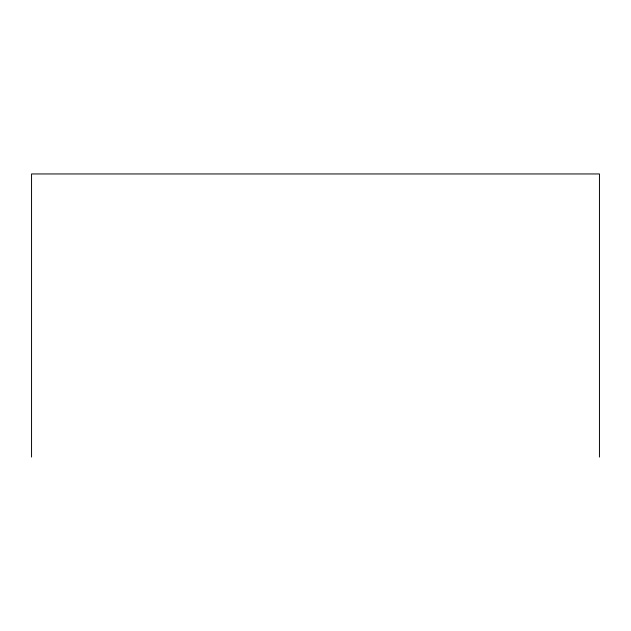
<?xml version="1.0" encoding="UTF-8"?>
<svg xmlns="http://www.w3.org/2000/svg" width="631" height="631" viewBox="0 0 631 631"><rect width="100%" height="100%" fill="white"/><g stroke="black" fill="none" stroke-linecap="round" stroke-linejoin="round"><path stroke-width="0.95" d="M599.45 457.049L599.45 173.951L31.55 173.951L31.55 457.049"/></g></svg>
